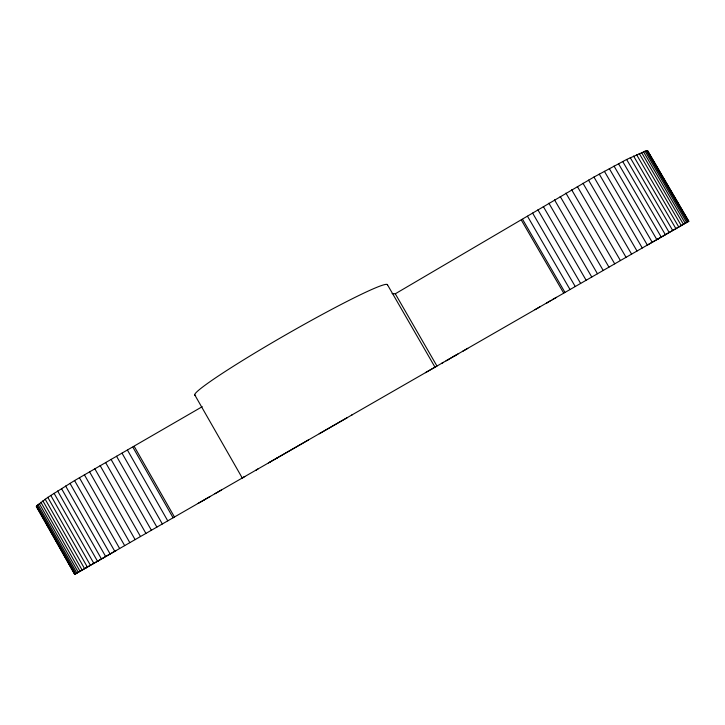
<?xml version="1.0" encoding="UTF-8"?>
<svg xmlns="http://www.w3.org/2000/svg" width="725" height="725" viewBox="0 0 725 725"><rect width="100%" height="100%" fill="white"/><g stroke="black" fill="none" stroke-linecap="round" stroke-linejoin="round"><path stroke-width="1.09" d="M116.118 550.556L74.702 574.363L36.468 506.05L47.805 497.368L74.584 480.566L202.239 406.68M392.116 293.598L395.297 293.797L593.956 177.054L626.627 159.482L646.247 150.755L647.597 150.727L688.75 221.27L647.597 150.727M74.702 574.363L688.75 221.27L647.171 245.186M276.95 458.046L277.312 457.837M351.507 415.217L352.033 414.908M204.722 499.607L198.025 503.458M210.268 496.417L204.414 499.779M221.324 490.064L214.917 493.743M194.708 394.817L242.25 477.993L243.473 477.295M256.559 469.764L256.161 469.999L258.1 468.885M270.407 461.807L270.162 461.943M434.402 367.502L434.982 367.167L387.358 284.572M448.44 359.473L446.029 360.86M676.334 228.411L675.673 228.792M87.263 567.14L86.212 567.748L86.991 567.303M98.645 560.597L97.676 561.159L98.265 560.824M104.309 557.344L103.403 557.869L103.892 557.579M546.976 302.796L546.487 303.077L551 300.485M552.731 299.488L552.314 299.724L556.465 297.341M657.756 239.096L658.608 238.607L658.019 238.942M663.71 235.67L664.607 235.154L663.919 235.543M244.769 476.552L242.25 477.993M268.458 462.931L308.451 439.948M319.227 433.767L347.193 417.691M441.462 363.488L443.455 362.346M453.832 356.374L458.037 353.954M462.677 351.29L467.797 348.344M540.025 306.793L535.032 309.666M425.421 372.668L436.967 366.053L395.297 293.797M447.814 359.817L455.617 355.341M647.108 150.637L688.424 221.451M648.621 153.492L650.316 156.41M651.458 158.349L655.427 165.155M656.56 167.094L658.255 170.012M661.662 175.849L663.357 178.758M665.061 181.676L668.468 187.503M670.163 190.421L673.57 196.257M675.265 199.167L678.673 205.003M680.376 207.921L684.337 214.718M646.247 150.755L687.735 221.85M645.033 151.09L686.666 222.466M643.447 151.652L685.234 223.291M641.498 152.422L683.439 224.324M639.205 153.419L681.283 225.566M636.55 154.624L678.763 227.007M633.568 156.038L675.908 228.647M630.252 157.66L672.709 230.487M626.627 159.482L669.193 232.507M622.693 161.494L665.369 234.71M618.488 163.696L661.245 237.075M614.021 166.061L656.859 239.603M609.308 168.599L652.219 242.268M604.378 171.281L647.343 245.068M599.249 174.1L642.268 247.986M593.956 177.054L637.012 251.013M588.528 180.108L631.593 254.131M582.972 183.253L626.056 257.312M577.336 186.479L620.419 260.556M571.644 189.769L614.709 263.837M565.917 193.104L608.955 267.144M560.198 196.466L603.2 270.461M554.507 199.837L597.454 273.76M548.87 203.199L591.763 277.032M543.324 206.534L586.144 280.267M537.896 209.833L580.625 283.439M532.612 213.078L575.242 286.529M527.492 216.24L570.022 289.538M522.562 219.322L564.983 292.438M521.338 220.092L563.724 293.154M134.243 446.437L174.453 517.007M132.874 447.18L173.094 517.786M127.482 450.143L167.756 520.858M122.027 453.17L162.337 523.967M116.535 456.243L156.881 527.111M111.034 459.342L151.398 530.265M105.551 462.45L145.924 533.41M100.113 465.568L140.487 536.536M94.758 468.658L135.113 539.627M89.492 471.721L129.829 542.662M84.363 474.739L124.664 545.635M79.387 477.693L119.634 548.526M74.584 480.566L114.786 551.317M69.99 483.339L110.127 553.991M65.622 486.013L105.678 556.555M61.498 488.568L101.464 558.975M57.638 490.988L97.512 561.25M54.058 493.272L93.833 563.361M50.768 495.402L90.444 565.31M47.805 497.368L87.363 567.086M45.149 499.162L84.589 568.681M42.838 500.785L82.152 570.086M40.863 502.217L80.04 571.291M39.241 503.467L78.282 572.306M37.963 504.518L76.868 573.122M37.038 505.388L75.799 573.738M36.468 506.05L75.028 574.182M36.25 506.512L74.72 574.354M195.614 395.361A111.016 7.023 -29.8 0 1 284.961 335.285A111.016 7.023 -29.8 0 1 387.503 285.016"/></g></svg>
